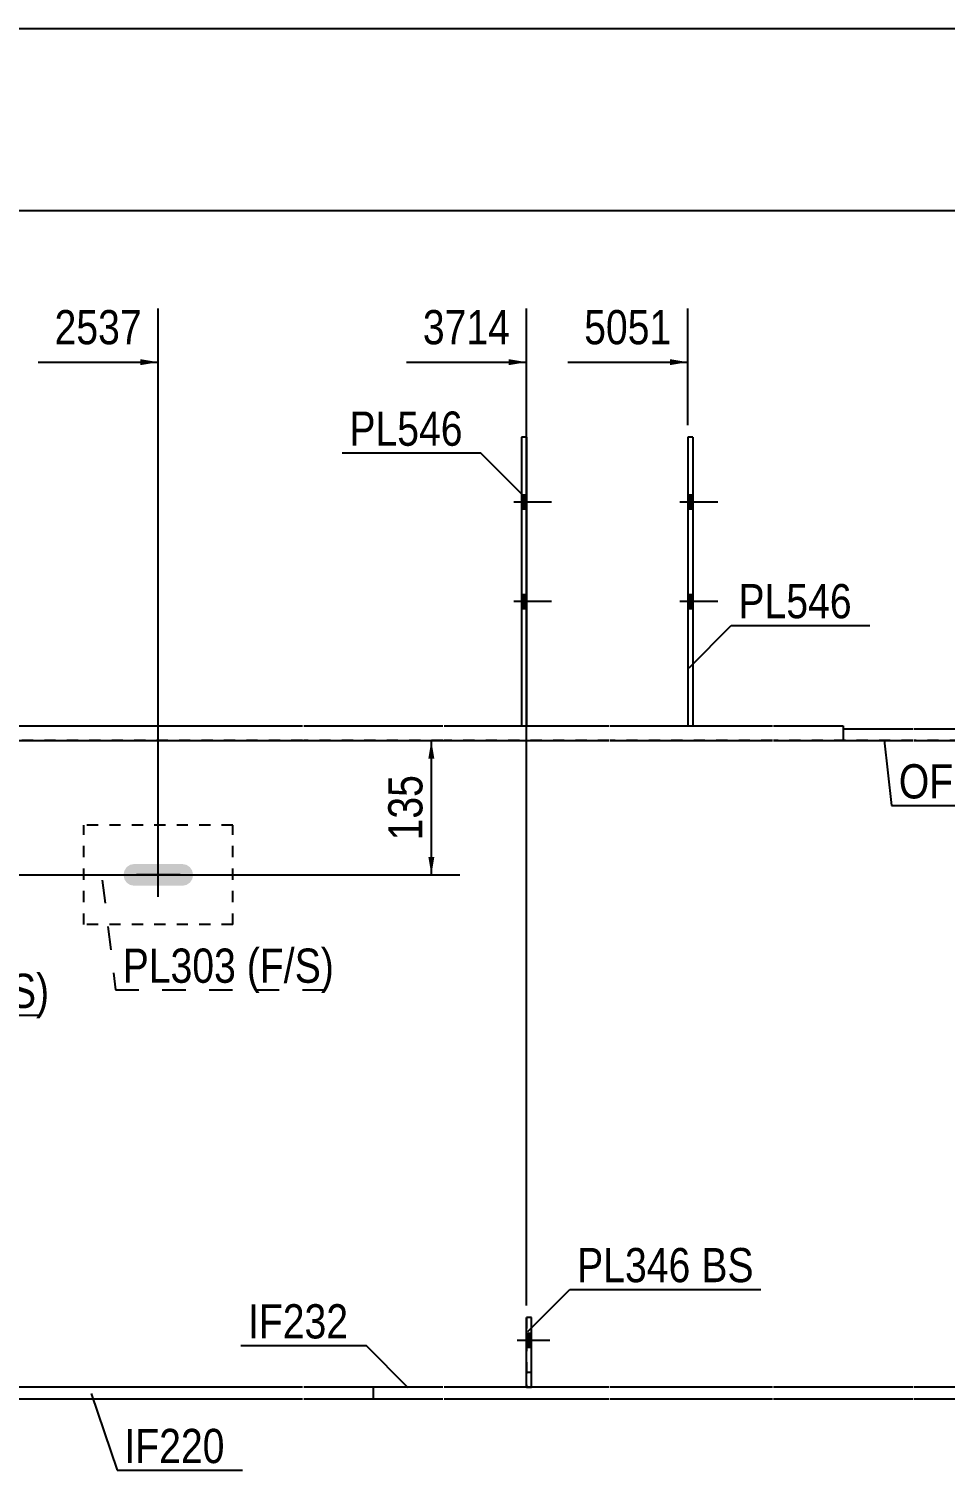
# Model space of a CAD drawing. Header units: millimetres. Extents: x -1016 to -614, y -184 to 93.
# Drawn here: x -935.2 to -858.4, y -27.8 to 92.9 of the extents above; entities that cross this region are included whole.
import ezdxf

# ---------------------------------------------------------------- set-up
doc = ezdxf.new("R2010")
doc.units = ezdxf.units.MM
doc.linetypes.add('DXK_LINE_DOT1', pattern=[1.8814, 0.9407, -0.9407])
doc.linetypes.add('DXK_LINE_DOT2', pattern=[3.9198, 1.9599, -1.9599])
doc.styles.add('Arial Narrow', font='ARIALN.TTF', dxfattribs={"height": 0.2})

# ---------------------------------------------------------------- blocks, each defined once
blk = doc.blocks.new('Unknown-624476566-1210')
at = {"color": 5, "linetype": 'Continuous'}
blk.add_line((-613.91, 92.95), (-1013.91, 92.95), dxfattribs=at)
blk = doc.blocks.new('Part-624476566-1739 - 1694')
at = {"color": 2, "linetype": 'Continuous'}
for p, q in [((-866.99, 34.33), (-861.15, 34.33)), ((-866.99, 34.33), (-866.99, 33.33)), ((-861.05, 34.33), (-849.39, 34.33)), ((-849.29, 34.33), (-835.45, 34.33)), ((-835.35, 34.33), (-782.79, 34.33)), ((-782.69, 34.33), (-771.03, 34.33)), ((-770.93, 34.33), (-749.65, 34.33)), ((-749.55, 34.33), (-743.72, 34.33)), ((-743.72, 34.33), (-743.72, 33.33)), ((-866.99, 33.33), (-861.15, 33.33)), ((-861.05, 33.33), (-849.39, 33.33)), ((-849.29, 33.33), (-835.45, 33.33)), ((-835.35, 33.33), (-782.79, 33.33)), ((-782.69, 33.33), (-771.03, 33.33)), ((-770.93, 33.33), (-749.65, 33.33)), ((-749.55, 33.33), (-743.72, 33.33))]:
    blk.add_line(p, q, dxfattribs=at)
blk = doc.blocks.new('Part-624476566-1744 - 1694')
at = {"color": 2, "linetype": 'Continuous'}
for p, q in [((-998.33, 34.58), (-980, 34.58)), ((-998.33, 34.58), (-998.33, 33.33)), ((-979.9, 34.58), (-966.07, 34.58)), ((-965.97, 34.58), (-912.3, 34.58)), ((-912.2, 34.58), (-900.54, 34.58)), ((-900.44, 34.58), (-886.6, 34.58)), ((-886.5, 34.58), (-872.92, 34.58)), ((-872.82, 34.58), (-866.99, 34.58)), ((-866.99, 34.58), (-866.99, 33.33)), ((-998.33, 33.33), (-980, 33.33)), ((-979.9, 33.33), (-966.07, 33.33)), ((-965.97, 33.33), (-912.3, 33.33)), ((-912.2, 33.33), (-900.54, 33.33)), ((-900.44, 33.33), (-886.6, 33.33)), ((-886.5, 33.33), (-872.92, 33.33)), ((-872.82, 33.33), (-866.99, 33.33))]:
    blk.add_line(p, q, dxfattribs=at)
blk = doc.blocks.new('Part-624476566-2315 - 1694')
at = {"color": 2, "linetype": 'Continuous'}
for p, q in [((-893.52, -20.81), (-893.52, -14.98)), ((-893.1, -14.98), (-893.52, -14.98)), ((-893.1, -20.81), (-893.1, -14.98)), ((-893.52, -20.81), (-893.1, -20.81))]:
    blk.add_line(p, q, dxfattribs=at)
at = {"color": 7, "linetype": 'DXK_LINE_DOT1'}
blk.add_line((-893.52, -19.56), (-893.1, -19.56), dxfattribs=at)
blk = doc.blocks.new('Part-624476566-1793 - 1694')
at = {"color": 7, "linetype": 'DXK_LINE_DOT1'}
for p, q in [((-980, 33.33), (-998.33, 33.33)), ((-998.33, 33.33), (-998.33, -20.83)), ((-966.07, 33.33), (-979.9, 33.33)), ((-912.3, 33.33), (-965.97, 33.33)), ((-900.54, 33.33), (-912.2, 33.33)), ((-886.6, 33.33), (-900.44, 33.33)), ((-872.92, 33.33), (-886.5, 33.33)), ((-861.15, 33.33), (-872.82, 33.33)), ((-855.22, 33.33), (-861.05, 33.33)), ((-855.22, 33.33), (-855.22, -20.83)), ((-980, -20.83), (-998.33, -20.83)), ((-966.07, -20.83), (-979.9, -20.83)), ((-912.3, -20.83), (-965.97, -20.83)), ((-900.54, -20.83), (-912.2, -20.83)), ((-886.6, -20.83), (-900.44, -20.83)), ((-872.92, -20.83), (-886.5, -20.83)), ((-861.15, -20.83), (-872.82, -20.83)), ((-855.22, -20.83), (-861.05, -20.83))]:
    blk.add_line(p, q, dxfattribs=at)
blk = doc.blocks.new('Part-624476566-1815 - 1694')
at = {"color": 2, "linetype": 'Continuous'}
for p, q in [((-900.54, -20.83), (-906.37, -20.83)), ((-906.37, -20.83), (-906.37, -21.83)), ((-886.6, -20.83), (-900.44, -20.83)), ((-872.92, -20.83), (-886.5, -20.83)), ((-861.15, -20.83), (-872.82, -20.83)), ((-849.39, -20.83), (-861.05, -20.83)), ((-835.45, -20.83), (-849.29, -20.83)), ((-782.79, -20.83), (-835.35, -20.83)), ((-776.86, -20.83), (-782.69, -20.83)), ((-776.86, -20.83), (-776.86, -21.83)), ((-900.54, -21.83), (-906.37, -21.83)), ((-886.6, -21.83), (-900.44, -21.83)), ((-872.92, -21.83), (-886.5, -21.83)), ((-861.15, -21.83), (-872.82, -21.83)), ((-849.39, -21.83), (-861.05, -21.83)), ((-835.45, -21.83), (-849.29, -21.83)), ((-782.79, -21.83), (-835.35, -21.83)), ((-776.86, -21.83), (-782.69, -21.83))]:
    blk.add_line(p, q, dxfattribs=at)
blk = doc.blocks.new('Part-624476566-1859 - 1694')
at = {"color": 2, "linetype": 'Continuous'}
for p, q in [((-980, -20.83), (-998.33, -20.83)), ((-998.33, -20.83), (-998.33, -21.83)), ((-966.07, -20.83), (-979.9, -20.83)), ((-912.3, -20.83), (-965.97, -20.83)), ((-906.37, -20.83), (-912.2, -20.83)), ((-906.37, -20.83), (-906.37, -21.83)), ((-980, -21.83), (-998.33, -21.83)), ((-966.07, -21.83), (-979.9, -21.83)), ((-912.3, -21.83), (-965.97, -21.83)), ((-906.37, -21.83), (-912.2, -21.83))]:
    blk.add_line(p, q, dxfattribs=at)
blk = doc.blocks.new('Bolt-624476566-2378 - 1694')
at = {"linetype": 'Continuous'}
for points in [[(-893.52, 52.75), (-893.52, 53.91), (-893.94, 53.91), (-893.94, 52.75)], [(-893.52, 52.75), (-893.52, 53.91), (-893.94, 53.91), (-893.94, 52.75)], [(-893.52, 44.41), (-893.52, 45.58), (-893.94, 45.58), (-893.94, 44.41)], [(-893.52, 44.41), (-893.52, 45.58), (-893.94, 45.58), (-893.94, 44.41)]]:
    blk.add_hatch(color=3, dxfattribs=at).paths.add_polyline_path(points)
at = {"color": 3, "linetype": 'Continuous'}
for p, q in [((-894.6, 53.33), (-891.44, 53.33)), ((-894.6, 53.33), (-891.44, 53.33)), ((-893.94, 53.91), (-893.52, 53.91)), ((-893.94, 53.91), (-893.52, 53.91)), ((-893.94, 52.75), (-893.52, 52.75)), ((-893.94, 52.75), (-893.52, 52.75)), ((-894.6, 45), (-891.44, 45)), ((-894.6, 45), (-891.44, 45)), ((-893.94, 45.58), (-893.52, 45.58)), ((-893.94, 45.58), (-893.52, 45.58)), ((-893.94, 44.41), (-893.52, 44.41)), ((-893.94, 44.41), (-893.52, 44.41))]:
    blk.add_line(p, q, dxfattribs=at)
blk = doc.blocks.new('Part-624476566-2075 - 1694')
at = {"color": 7, "linetype": 'DXK_LINE_DOT1'}
for p, q in [((-918.14, 26.25), (-930.64, 26.25)), ((-930.64, 17.92), (-930.64, 26.25)), ((-918.14, 17.92), (-918.14, 26.25)), ((-918.14, 17.92), (-930.64, 17.92))]:
    blk.add_line(p, q, dxfattribs=at)
blk = doc.blocks.new('Part-624476566-2112 - 1694')
at = {"color": 2, "linetype": 'Continuous'}
for p, q in [((-893.52, 58.75), (-893.94, 58.75)), ((-893.94, 58.75), (-893.94, 34.58)), ((-893.52, 58.75), (-893.52, 34.58))]:
    blk.add_line(p, q, dxfattribs=at)
at = {"color": 7, "linetype": 'DXK_LINE_DOT1'}
blk.add_line((-893.94, 34.58), (-893.52, 34.58), dxfattribs=at)
blk = doc.blocks.new('Part-624476566-2154 - 1694')
at = {"color": 2, "linetype": 'Continuous'}
for p, q in [((-879.59, 58.75), (-880, 58.75)), ((-880, 58.75), (-880, 34.58)), ((-879.59, 58.75), (-879.59, 34.58))]:
    blk.add_line(p, q, dxfattribs=at)
at = {"color": 7, "linetype": 'DXK_LINE_DOT1'}
blk.add_line((-880, 34.58), (-879.59, 34.58), dxfattribs=at)
blk = doc.blocks.new('Part-624476566-2320 - 1694')
at = {"color": 7, "linetype": 'DXK_LINE_DOT1'}
for p, q in [((-893.52, -14.98), (-893.52, -20.81)), ((-893.1, -14.98), (-893.52, -14.98)), ((-893.1, -20.81), (-893.1, -14.98)), ((-893.52, -20.81), (-893.1, -20.81))]:
    blk.add_line(p, q, dxfattribs=at)
blk = doc.blocks.new('Bolt-624476566-2374 - 1694')
at = {"linetype": 'Continuous'}
blk.add_hatch(color=3, dxfattribs=at).paths.add_polyline_path([(-927.23, 22.43), (-927.3, 22.08), (-927.23, 21.73), (-927.04, 21.43), (-926.74, 21.24), (-926.39, 21.17), (-922.39, 21.17), (-922.04, 21.24), (-921.74, 21.43), (-921.54, 21.73), (-921.47, 22.08), (-921.54, 22.43), (-921.74, 22.73), (-922.04, 22.93), (-922.39, 23), (-926.39, 23), (-926.74, 22.93), (-927.04, 22.73)])
at = {"color": 3, "linetype": 'Continuous'}
for p, q in [((-924.39, 20.25), (-924.39, 23.92)), ((-922.55, 22.08), (-926.22, 22.08))]:
    blk.add_line(p, q, dxfattribs=at)
blk = doc.blocks.new('Bolt-624476566-2383 - 1694')
at = {"linetype": 'Continuous'}
for points in [[(-879.59, 52.75), (-879.59, 53.91), (-880, 53.91), (-880, 52.75)], [(-879.59, 52.75), (-879.59, 53.91), (-880, 53.91), (-880, 52.75)], [(-879.59, 44.41), (-879.59, 45.58), (-880, 45.58), (-880, 44.41)], [(-879.59, 44.41), (-879.59, 45.58), (-880, 45.58), (-880, 44.41)]]:
    blk.add_hatch(color=3, dxfattribs=at).paths.add_polyline_path(points)
at = {"color": 3, "linetype": 'Continuous'}
for p, q in [((-880.67, 53.33), (-877.5, 53.33)), ((-880.67, 53.33), (-877.5, 53.33)), ((-880, 53.91), (-879.59, 53.91)), ((-880, 53.91), (-879.59, 53.91)), ((-880, 52.75), (-879.59, 52.75)), ((-880, 52.75), (-879.59, 52.75)), ((-880.67, 45), (-877.5, 45)), ((-880.67, 45), (-877.5, 45)), ((-880, 45.58), (-879.59, 45.58)), ((-880, 45.58), (-879.59, 45.58)), ((-880, 44.41), (-879.59, 44.41)), ((-880, 44.41), (-879.59, 44.41))]:
    blk.add_line(p, q, dxfattribs=at)
blk = doc.blocks.new('Bolt-624476566-2390 - 1694')
at = {"linetype": 'Continuous'}
blk.add_hatch(color=3, dxfattribs=at).paths.add_polyline_path([(-893.1, -17.48), (-893.1, -16.31), (-893.52, -16.31), (-893.52, -17.48)])
at = {"color": 3, "linetype": 'Continuous'}
for p, q in [((-894.31, -16.89), (-891.56, -16.89)), ((-893.52, -16.31), (-893.1, -16.31)), ((-893.52, -17.48), (-893.1, -17.48))]:
    blk.add_line(p, q, dxfattribs=at)
blk = doc.blocks.new('Bolt-624476566-2391 - 1694')
at = {"color": 3, "linetype": 'DXK_LINE_DOT2'}
for p, q in [((-894.31, -16.89), (-891.56, -16.89)), ((-893.52, -16.31), (-893.1, -16.31)), ((-893.52, -17.48), (-893.1, -17.48))]:
    blk.add_line(p, q, dxfattribs=at)
blk = doc.blocks.new('StraightDimension-624476566-8650 - 1694')
at = {"linetype": 'Continuous'}
blk.add_hatch(color=7, dxfattribs=at).paths.add_polyline_path([(-881.5, 65.28), (-880, 65.03), (-881.5, 64.78)])
at = {"color": 7, "linetype": 'Continuous'}
for p, q in [((-880, 59.75), (-880, 69.53)), ((-890.07, 65.03), (-880, 65.03))]:
    blk.add_line(p, q, dxfattribs=at)
at = {"color": 0}
blk.add_wipeout([(-880.78, 65.93), (-880.78, 70.13), (-889.29, 70.13), (-889.29, 65.93)], dxfattribs=at)
at = {"color": 3, "style": 'Arial Narrow'}
blk.add_text('5051', height=2.863, dxfattribs=at).set_placement((-888.69, 66.53))
blk = doc.blocks.new('StraightDimension-624476566-3151 - 1694')
at = {"linetype": 'Continuous'}
for points in [[(-901.75, 31.83), (-901.5, 33.33), (-901.25, 31.83)], [(-901.25, 23.58), (-901.5, 22.08), (-901.75, 23.58)]]:
    blk.add_hatch(color=7, dxfattribs=at).paths.add_polyline_path(points)
at = {"color": 7, "linetype": 'Continuous'}
for p, q in [((-914.66, 33.33), (-899.1, 33.33)), ((-901.5, 22.08), (-901.5, 33.33)), ((-948.39, 22.08), (-899.1, 22.08))]:
    blk.add_line(p, q, dxfattribs=at)
at = {"color": 0}
blk.add_wipeout([(-901.65, 31.05), (-905.85, 31.05), (-905.85, 24.37), (-901.65, 24.37)], dxfattribs=at)
at = {"color": 3, "style": 'Arial Narrow'}
blk.add_text('135', height=2.863, rotation=90.0002, dxfattribs=at).set_placement((-902.25, 24.97))
blk = doc.blocks.new('StraightDimension-624476566-7209 - 1694')
at = {"color": 7, "linetype": 'Continuous'}
blk.add_line((-1000, 77.74), (-629.95, 77.74), dxfattribs=at)
blk = doc.blocks.new('StraightDimension-624476566-8651 - 1694')
at = {"linetype": 'Continuous'}
blk.add_hatch(color=7, dxfattribs=at).paths.add_polyline_path([(-895.02, 65.28), (-893.52, 65.03), (-895.02, 64.78)])
at = {"color": 7, "linetype": 'Continuous'}
for p, q in [((-893.52, -13.98), (-893.52, 69.53)), ((-903.58, 65.03), (-893.52, 65.03))]:
    blk.add_line(p, q, dxfattribs=at)
at = {"color": 0}
blk.add_wipeout([(-894.3, 65.93), (-894.3, 70.13), (-902.81, 70.13), (-902.81, 65.93)], dxfattribs=at)
at = {"color": 3, "style": 'Arial Narrow'}
blk.add_text('3714', height=2.863, dxfattribs=at).set_placement((-902.21, 66.53))
blk = doc.blocks.new('StraightDimension-624476566-8652 - 1694')
at = {"linetype": 'Continuous'}
blk.add_hatch(color=7, dxfattribs=at).paths.add_polyline_path([(-925.89, 65.28), (-924.39, 65.03), (-925.89, 64.78)])
at = {"color": 7, "linetype": 'Continuous'}
for p, q in [((-924.39, 23.08), (-924.39, 69.53)), ((-934.45, 65.03), (-924.39, 65.03))]:
    blk.add_line(p, q, dxfattribs=at)
at = {"color": 0}
blk.add_wipeout([(-925.16, 65.93), (-925.16, 70.13), (-933.68, 70.13), (-933.68, 65.93)], dxfattribs=at)
at = {"color": 3, "style": 'Arial Narrow'}
blk.add_text('2537', height=2.863, dxfattribs=at).set_placement((-933.08, 66.53))
blk = doc.blocks.new('Mark-624476566-1735 - 1694')
at = {"color": 0}
blk.add_wipeout([(-852.27, 28.49), (-852.27, 31.49), (-862.32, 31.49), (-862.32, 28.49)], dxfattribs=at)
blk.add_wipeout([(-852.27, 28.49), (-852.27, 31.49), (-862.32, 31.49), (-862.32, 28.49)], dxfattribs=at)
at = {"color": 7, "linetype": 'Continuous'}
for p, q in [((-863.54, 33.38), (-862.92, 27.89)), ((-862.92, 27.89), (-850.77, 27.89))]:
    blk.add_line(p, q, dxfattribs=at)
at = {"color": 3, "style": 'Arial Narrow'}
blk.add_text('OF237', height=2.863, dxfattribs=at).set_placement((-862.32, 28.49))
blk = doc.blocks.new('Mark-624476566-1811 - 1694')
at = {"color": 7, "linetype": 'Continuous'}
blk.add_line((-903.43, -20.88), (-906.97, -17.34), dxfattribs=at)
at = {"color": 0}
blk.add_wipeout([(-908.47, -16.74), (-908.47, -13.74), (-916.87, -13.74), (-916.87, -16.74)], dxfattribs=at)
blk.add_wipeout([(-908.47, -16.74), (-908.47, -13.74), (-916.87, -13.74), (-916.87, -16.74)], dxfattribs=at)
at = {"color": 7, "linetype": 'Continuous'}
blk.add_line((-917.47, -17.34), (-906.97, -17.34), dxfattribs=at)
at = {"color": 3, "style": 'Arial Narrow'}
blk.add_text('IF232', height=2.863, dxfattribs=at).set_placement((-916.87, -16.74))
blk = doc.blocks.new('Mark-624476566-1855 - 1694')
at = {"color": 0}
blk.add_wipeout([(-918.82, -27.18), (-918.82, -24.18), (-927.23, -24.18), (-927.23, -27.18)], dxfattribs=at)
blk.add_wipeout([(-918.82, -27.18), (-918.82, -24.18), (-927.23, -24.18), (-927.23, -27.18)], dxfattribs=at)
at = {"color": 7, "linetype": 'Continuous'}
for p, q in [((-930, -21.36), (-927.83, -27.78)), ((-927.83, -27.78), (-917.32, -27.78))]:
    blk.add_line(p, q, dxfattribs=at)
at = {"color": 3, "style": 'Arial Narrow'}
blk.add_text('IF220', height=2.863, dxfattribs=at).set_placement((-927.23, -27.18))
blk = doc.blocks.new('Mark-624476566-2150 - 1694')
at = {"color": 0}
blk.add_wipeout([(-866.26, 43.58), (-866.26, 46.58), (-875.76, 46.58), (-875.76, 43.58)], dxfattribs=at)
blk.add_wipeout([(-866.26, 43.58), (-866.26, 46.58), (-875.76, 46.58), (-875.76, 43.58)], dxfattribs=at)
at = {"color": 7, "linetype": 'Continuous'}
for p, q in [((-879.9, 39.44), (-876.36, 42.98)), ((-876.36, 42.98), (-864.76, 42.98))]:
    blk.add_line(p, q, dxfattribs=at)
at = {"color": 3, "style": 'Arial Narrow'}
blk.add_text('PL546', height=2.863, dxfattribs=at).set_placement((-875.76, 43.58))
blk = doc.blocks.new('Mark-624476566-2061 - 1694')
at = {"color": 0}
for points in [[(-941.73, 10.94), (-941.73, 13.94), (-951.24, 13.94), (-951.24, 10.94)], [(-933.54, 10.94), (-933.54, 13.94), (-940.83, 13.94), (-940.83, 10.94)]]:
    blk.add_wipeout(points, dxfattribs=at)
for points in [[(-941.73, 10.94), (-941.73, 13.94), (-951.24, 13.94), (-951.24, 10.94)], [(-933.54, 10.94), (-933.54, 13.94), (-940.83, 13.94), (-940.83, 10.94)]]:
    blk.add_wipeout(points, dxfattribs=at)
at = {"color": 7, "linetype": 'DXK_LINE_DOT2'}
for p, q in [((-954.08, 21.65), (-951.84, 10.34)), ((-951.84, 10.34), (-932.94, 10.34))]:
    blk.add_line(p, q, dxfattribs=at)
at = {"color": 3, "style": 'Arial Narrow'}
for s, p in [('PL303', (-951.24, 10.94)), ('(F/', (-940.83, 10.94)), ('S)', (-936.82, 10.94))]:
    blk.add_text(s, height=2.863, dxfattribs=at).set_placement(p)
blk = doc.blocks.new('Mark-624476566-2071 - 1694')
at = {"color": 0}
for points in [[(-917.87, 13.05), (-917.87, 16.05), (-927.37, 16.05), (-927.37, 13.05)], [(-909.67, 13.05), (-909.67, 16.05), (-916.97, 16.05), (-916.97, 13.05)]]:
    blk.add_wipeout(points, dxfattribs=at)
for points in [[(-917.87, 13.05), (-917.87, 16.05), (-927.37, 16.05), (-927.37, 13.05)], [(-909.67, 13.05), (-909.67, 16.05), (-916.97, 16.05), (-916.97, 13.05)]]:
    blk.add_wipeout(points, dxfattribs=at)
at = {"color": 7, "linetype": 'DXK_LINE_DOT2'}
for p, q in [((-929.08, 21.65), (-927.97, 12.45)), ((-927.97, 12.45), (-909.07, 12.45))]:
    blk.add_line(p, q, dxfattribs=at)
at = {"color": 3, "style": 'Arial Narrow'}
for s, p in [('PL303', (-927.37, 13.05)), ('(F/', (-916.97, 13.05)), ('S)', (-912.95, 13.05))]:
    blk.add_text(s, height=2.863, dxfattribs=at).set_placement(p)
blk = doc.blocks.new('Mark-624476566-2108 - 1694')
at = {"color": 7, "linetype": 'Continuous'}
blk.add_line((-893.83, 53.89), (-897.37, 57.43), dxfattribs=at)
at = {"color": 0}
blk.add_wipeout([(-898.87, 58.03), (-898.87, 61.03), (-908.37, 61.03), (-908.37, 58.03)], dxfattribs=at)
blk.add_wipeout([(-898.87, 58.03), (-898.87, 61.03), (-908.37, 61.03), (-908.37, 58.03)], dxfattribs=at)
at = {"color": 7, "linetype": 'Continuous'}
blk.add_line((-908.97, 57.43), (-897.37, 57.43), dxfattribs=at)
at = {"color": 3, "style": 'Arial Narrow'}
blk.add_text('PL546', height=2.863, dxfattribs=at).set_placement((-908.37, 58.03))
blk = doc.blocks.new('MarkSet-624476566-3211 - 1694')
at = {"color": 0}
for points in [[(-879.77, -12.03), (-879.77, -9.03), (-889.28, -9.03), (-889.28, -12.03)], [(-874.49, -12.03), (-874.49, -9.03), (-878.87, -9.03), (-878.87, -12.03)]]:
    blk.add_wipeout(points, dxfattribs=at)
for points in [[(-879.77, -12.03), (-879.77, -9.03), (-889.28, -9.03), (-889.28, -12.03)], [(-874.49, -12.03), (-874.49, -9.03), (-878.87, -9.03), (-878.87, -12.03)]]:
    blk.add_wipeout(points, dxfattribs=at)
at = {"color": 7, "linetype": 'Continuous'}
for p, q in [((-893.41, -16.17), (-889.88, -12.63)), ((-889.88, -12.63), (-873.89, -12.63))]:
    blk.add_line(p, q, dxfattribs=at)
at = {"color": 3, "style": 'Arial Narrow'}
for s, p in [('PL346', (-889.28, -12.03)), ('BS', (-878.87, -12.03))]:
    blk.add_text(s, height=2.863, dxfattribs=at).set_placement(p)

msp = doc.modelspace()

# ---------------------------------------------------------------- block references
for name in ['Unknown-624476566-1210', 'Part-624476566-2112 - 1694', 'Part-624476566-2154 - 1694', 'Bolt-624476566-2378 - 1694', 'Bolt-624476566-2383 - 1694', 'Part-624476566-1744 - 1694', 'Part-624476566-1739 - 1694', 'Part-624476566-1793 - 1694', 'Part-624476566-2075 - 1694', 'Bolt-624476566-2374 - 1694', 'Part-624476566-2315 - 1694', 'Part-624476566-2320 - 1694', 'Bolt-624476566-2390 - 1694', 'Bolt-624476566-2391 - 1694', 'Part-624476566-1859 - 1694', 'Part-624476566-1815 - 1694']:
    msp.add_blockref(name, (0, 0))

# ---------------------------------------------------------------- next in the draw order: block references
for name in ['StraightDimension-624476566-8650 - 1694', 'StraightDimension-624476566-3151 - 1694']:
    msp.add_blockref(name, (0, 0))

# ---------------------------------------------------------------- next in the draw order: block references
for name in ['StraightDimension-624476566-7209 - 1694', 'Mark-624476566-2061 - 1694', 'Mark-624476566-2071 - 1694']:
    msp.add_blockref(name, (0, 0))

# ---------------------------------------------------------------- next in the draw order: block references
for name in ['StraightDimension-624476566-8652 - 1694', 'StraightDimension-624476566-8651 - 1694', 'Mark-624476566-2150 - 1694', 'Mark-624476566-1735 - 1694']:
    msp.add_blockref(name, (0, 0))

# ---------------------------------------------------------------- next in the draw order: block references
for name in ['Mark-624476566-2108 - 1694', 'MarkSet-624476566-3211 - 1694', 'Mark-624476566-1811 - 1694']:
    msp.add_blockref(name, (0, 0))

# ---------------------------------------------------------------- next in the draw order: block references
msp.add_blockref('Mark-624476566-1855 - 1694', (0, 0))

doc.saveas('drawing.dxf')
